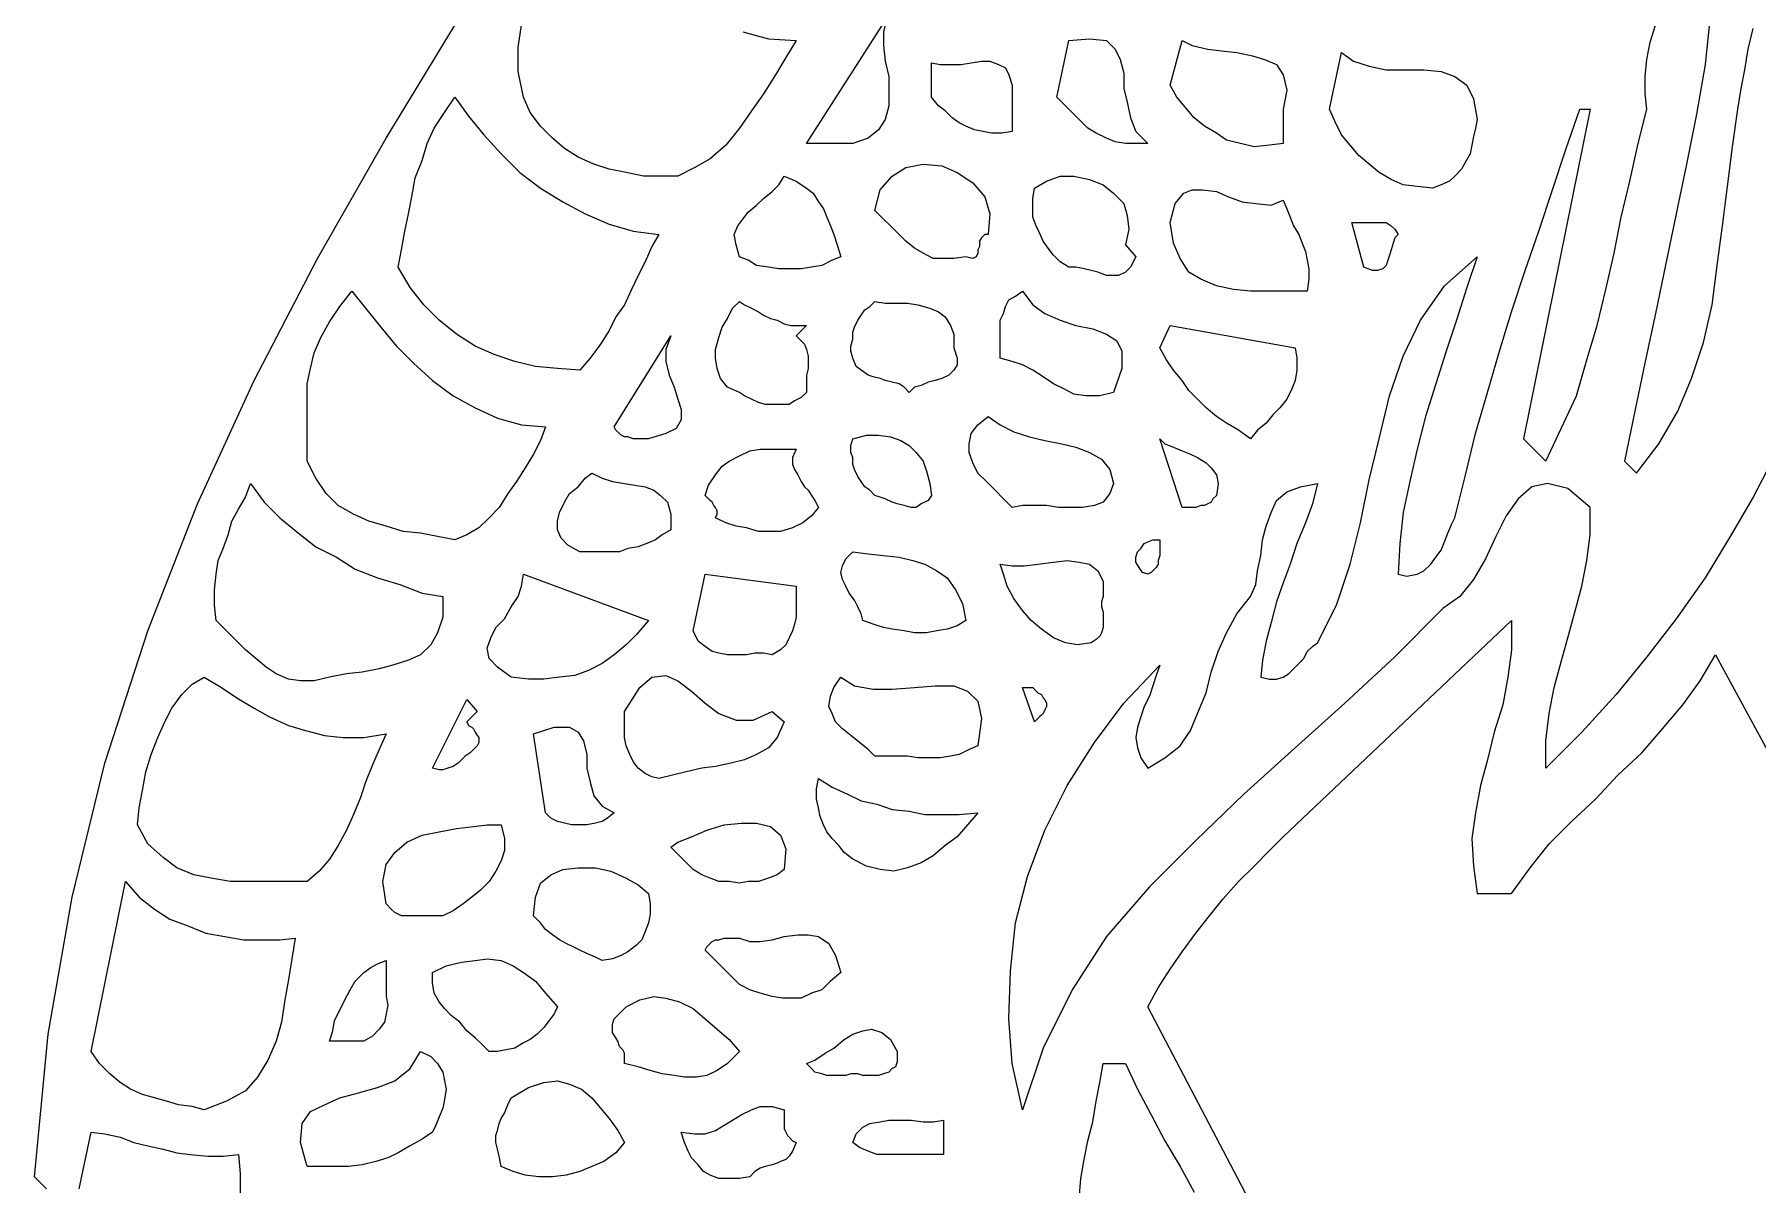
# Model space of a CAD drawing. Extents: x 0.02 to 6.9, y 0.03 to 9.01.
# Drawn here: x 4.675 to 5.679, y 1.657 to 2.328 of the extents above; entities that cross this region are included whole.
import ezdxf

# ---------------------------------------------------------------- set-up
doc = ezdxf.new("R2010")
doc.units = 0
doc.layers.add('1', color=7, linetype='Continuous')

msp = doc.modelspace()

# ---------------------------------------------------------------- linework, layer by layer
msp.add_lwpolyline([(4.682, 1.655), (4.675, 1.662), (4.683, 1.745), (4.697, 1.825), (4.716, 1.903), (4.741, 1.98), (4.77, 2.054), (4.803, 2.126), (4.84, 2.197), (4.88, 2.267), (4.922, 2.336)])
at = {"layer": '1'}
for points in [[(5.119, 2.324), (5.113, 2.314), (5.107, 2.304), (5.1, 2.293), (5.093, 2.283), (5.086, 2.273), (5.078, 2.263), (5.069, 2.255), (5.06, 2.25), (5.05, 2.245), (5.039, 2.245), (5.03, 2.245), (5.02, 2.247), (5.01, 2.249), (5.001, 2.252), (4.992, 2.256), (4.984, 2.261), (4.977, 2.267), (4.97, 2.274), (4.964, 2.282), (4.96, 2.291), (4.957, 2.306), (4.957, 2.32), (4.959, 2.333)], [(5.152, 2.264), (5.125, 2.264), (5.172, 2.337), (5.17, 2.329), (5.17, 2.321), (5.171, 2.312), (5.173, 2.303), (5.173, 2.294), (5.173, 2.286), (5.171, 2.278), (5.167, 2.272), (5.161, 2.267), (5.152, 2.264)], [(5.69, 2.083), (5.677, 2.058), (5.663, 2.034), (5.649, 2.011), (5.632, 1.987), (5.615, 1.965), (5.597, 1.943), (5.577, 1.921), (5.556, 1.9), (5.556, 1.916), (5.558, 1.932), (5.561, 1.947), (5.565, 1.962), (5.569, 1.976), (5.573, 1.991), (5.577, 2.006), (5.58, 2.021), (5.582, 2.036), (5.582, 2.052), (5.569, 2.063), (5.557, 2.066), (5.548, 2.064), (5.54, 2.057), (5.533, 2.047), (5.527, 2.035), (5.521, 2.022), (5.514, 2.01), (5.506, 2), (5.496, 1.993), (5.468, 1.965), (5.439, 1.938), (5.41, 1.912), (5.38, 1.885), (5.352, 1.858), (5.325, 1.831), (5.3, 1.802), (5.28, 1.771), (5.263, 1.737), (5.251, 1.701), (5.245, 1.728), (5.243, 1.754), (5.244, 1.782), (5.247, 1.81), (5.254, 1.837), (5.264, 1.864), (5.277, 1.89), (5.293, 1.915), (5.31, 1.938), (5.331, 1.96), (5.329, 1.954), (5.327, 1.948), (5.325, 1.942), (5.322, 1.936), (5.32, 1.93), (5.318, 1.924), (5.317, 1.918), (5.318, 1.912), (5.32, 1.906), (5.324, 1.9), (5.334, 1.906), (5.343, 1.913), (5.349, 1.922), (5.353, 1.932), (5.358, 1.944), (5.361, 1.956), (5.365, 1.968), (5.37, 1.979), (5.376, 1.99), (5.384, 2), (5.387, 2.007), (5.388, 2.015), (5.39, 2.024), (5.391, 2.033), (5.393, 2.041), (5.396, 2.049), (5.399, 2.056), (5.405, 2.061), (5.413, 2.064), (5.423, 2.066), (5.42, 2.054), (5.416, 2.043), (5.411, 2.031), (5.407, 2.019), (5.403, 2.008), (5.399, 1.997), (5.396, 1.985), (5.393, 1.974), (5.391, 1.963), (5.39, 1.953), (5.395, 1.952), (5.399, 1.952), (5.403, 1.953), (5.406, 1.955), (5.409, 1.958), (5.412, 1.961), (5.415, 1.964), (5.417, 1.968), (5.42, 1.971), (5.423, 1.973), (5.434, 1.995), (5.442, 2.019), (5.448, 2.043), (5.453, 2.068), (5.459, 2.092), (5.465, 2.117), (5.473, 2.14), (5.483, 2.161), (5.497, 2.181), (5.516, 2.198), (5.51, 2.18), (5.504, 2.161), (5.498, 2.143), (5.492, 2.124), (5.486, 2.105), (5.481, 2.086), (5.477, 2.068), (5.473, 2.049), (5.471, 2.031), (5.47, 2.013), (5.475, 2.012), (5.481, 2.013), (5.485, 2.015), (5.489, 2.019), (5.492, 2.023), (5.495, 2.027), (5.497, 2.032), (5.499, 2.037), (5.501, 2.042), (5.503, 2.046), (5.509, 2.07), (5.515, 2.095), (5.522, 2.119), (5.529, 2.143), (5.536, 2.166), (5.544, 2.19), (5.552, 2.213), (5.56, 2.237), (5.568, 2.261), (5.576, 2.284), (5.582, 2.284), (5.543, 2.092), (5.556, 2.079), (5.565, 2.098), (5.574, 2.117), (5.58, 2.138), (5.586, 2.158), (5.591, 2.179), (5.596, 2.2), (5.6, 2.221), (5.605, 2.242), (5.61, 2.264), (5.615, 2.284), (5.614, 2.293), (5.614, 2.303), (5.615, 2.313), (5.617, 2.323), (5.62, 2.333)], [(5.652, 2.34), (5.649, 2.31), (5.644, 2.281), (5.638, 2.252), (5.632, 2.223), (5.626, 2.194), (5.62, 2.165), (5.614, 2.137), (5.608, 2.108), (5.602, 2.079), (5.609, 2.072), (5.622, 2.089), (5.633, 2.108), (5.641, 2.127), (5.648, 2.148), (5.653, 2.17), (5.656, 2.193), (5.659, 2.216), (5.662, 2.239), (5.665, 2.262), (5.668, 2.284), (5.67, 2.296), (5.672, 2.307), (5.674, 2.319), (5.677, 2.331)], [(5.088, 2.329), (5.103, 2.325), (5.119, 2.324)], [(5.324, 2.264), (5.317, 2.264), (5.311, 2.264), (5.305, 2.265), (5.3, 2.267), (5.294, 2.27), (5.289, 2.273), (5.285, 2.277), (5.28, 2.282), (5.276, 2.286), (5.271, 2.291), (5.278, 2.324), (5.29, 2.325), (5.3, 2.324), (5.305, 2.319), (5.308, 2.313), (5.31, 2.305), (5.31, 2.296), (5.312, 2.288), (5.314, 2.279), (5.317, 2.271), (5.324, 2.264)], [(5.403, 2.284), (5.403, 2.264), (5.395, 2.263), (5.386, 2.262), (5.378, 2.264), (5.37, 2.266), (5.364, 2.27), (5.357, 2.274), (5.351, 2.279), (5.346, 2.285), (5.341, 2.291), (5.337, 2.298), (5.344, 2.324), (5.35, 2.321), (5.359, 2.319), (5.367, 2.318), (5.376, 2.317), (5.385, 2.315), (5.392, 2.313), (5.399, 2.31), (5.403, 2.304), (5.405, 2.295), (5.403, 2.284)], [(5.245, 2.298), (5.245, 2.271), (5.239, 2.27), (5.233, 2.27), (5.228, 2.271), (5.223, 2.272), (5.218, 2.274), (5.214, 2.276), (5.21, 2.279), (5.206, 2.283), (5.202, 2.286), (5.198, 2.291), (5.198, 2.311), (5.203, 2.31), (5.209, 2.31), (5.215, 2.31), (5.221, 2.311), (5.227, 2.312), (5.232, 2.312), (5.237, 2.31), (5.241, 2.308), (5.243, 2.304), (5.245, 2.298)], [(5.516, 2.278), (5.515, 2.273), (5.514, 2.268), (5.513, 2.263), (5.512, 2.258), (5.509, 2.253), (5.507, 2.249), (5.503, 2.245), (5.5, 2.242), (5.495, 2.24), (5.49, 2.238), (5.481, 2.239), (5.473, 2.24), (5.466, 2.243), (5.459, 2.247), (5.453, 2.252), (5.447, 2.257), (5.442, 2.263), (5.437, 2.269), (5.433, 2.277), (5.43, 2.284), (5.437, 2.317), (5.444, 2.312), (5.453, 2.309), (5.463, 2.307), (5.474, 2.307), (5.485, 2.307), (5.495, 2.306), (5.503, 2.303), (5.51, 2.298), (5.514, 2.29), (5.516, 2.278)], [(5.039, 2.211), (5.035, 2.204), (5.031, 2.195), (5.027, 2.187), (5.023, 2.179), (5.019, 2.17), (5.014, 2.163), (5.01, 2.155), (5.005, 2.147), (4.999, 2.139), (4.993, 2.132), (4.98, 2.133), (4.967, 2.134), (4.955, 2.137), (4.943, 2.141), (4.932, 2.146), (4.921, 2.153), (4.911, 2.161), (4.902, 2.17), (4.894, 2.18), (4.887, 2.192), (4.889, 2.202), (4.891, 2.213), (4.893, 2.223), (4.895, 2.233), (4.897, 2.244), (4.901, 2.254), (4.904, 2.264), (4.908, 2.273), (4.914, 2.282), (4.92, 2.291), (4.928, 2.28), (4.937, 2.269), (4.947, 2.258), (4.958, 2.247), (4.97, 2.238), (4.983, 2.23), (4.996, 2.223), (5.01, 2.217), (5.024, 2.213), (5.039, 2.211)], [(5.231, 2.211), (5.229, 2.211), (5.227, 2.209), (5.226, 2.207), (5.226, 2.204), (5.225, 2.202), (5.225, 2.2), (5.224, 2.198), (5.222, 2.197), (5.218, 2.198), (5.211, 2.197), (5.204, 2.197), (5.199, 2.197), (5.193, 2.2), (5.188, 2.203), (5.183, 2.207), (5.179, 2.211), (5.174, 2.216), (5.17, 2.22), (5.165, 2.225), (5.168, 2.237), (5.175, 2.245), (5.183, 2.25), (5.193, 2.252), (5.204, 2.251), (5.213, 2.247), (5.222, 2.241), (5.229, 2.233), (5.232, 2.223), (5.231, 2.211)], [(5.145, 2.198), (5.14, 2.196), (5.134, 2.193), (5.128, 2.192), (5.122, 2.191), (5.115, 2.191), (5.109, 2.191), (5.103, 2.192), (5.096, 2.193), (5.091, 2.196), (5.086, 2.198), (5.084, 2.205), (5.083, 2.211), (5.085, 2.216), (5.088, 2.22), (5.091, 2.224), (5.096, 2.228), (5.1, 2.232), (5.105, 2.236), (5.109, 2.24), (5.112, 2.245), (5.119, 2.242), (5.125, 2.238), (5.129, 2.235), (5.132, 2.23), (5.135, 2.226), (5.137, 2.221), (5.139, 2.216), (5.141, 2.211), (5.143, 2.205), (5.145, 2.198)], [(5.311, 2.205), (5.317, 2.198), (5.314, 2.192), (5.311, 2.189), (5.307, 2.187), (5.304, 2.187), (5.3, 2.187), (5.295, 2.189), (5.291, 2.19), (5.287, 2.191), (5.282, 2.192), (5.278, 2.192), (5.273, 2.195), (5.269, 2.199), (5.266, 2.203), (5.263, 2.207), (5.261, 2.212), (5.259, 2.216), (5.257, 2.221), (5.257, 2.227), (5.257, 2.232), (5.258, 2.238), (5.265, 2.242), (5.273, 2.245), (5.281, 2.245), (5.29, 2.243), (5.298, 2.24), (5.304, 2.235), (5.31, 2.229), (5.312, 2.222), (5.313, 2.214), (5.311, 2.205)], [(5.403, 2.231), (5.405, 2.226), (5.407, 2.221), (5.409, 2.216), (5.412, 2.211), (5.414, 2.206), (5.416, 2.201), (5.417, 2.196), (5.418, 2.191), (5.418, 2.185), (5.417, 2.178), (5.406, 2.178), (5.395, 2.178), (5.384, 2.178), (5.374, 2.179), (5.364, 2.181), (5.355, 2.185), (5.348, 2.189), (5.343, 2.197), (5.339, 2.206), (5.337, 2.218), (5.34, 2.229), (5.345, 2.235), (5.35, 2.237), (5.356, 2.237), (5.364, 2.236), (5.371, 2.233), (5.379, 2.23), (5.387, 2.229), (5.396, 2.228), (5.403, 2.231)], [(5.47, 2.211), (5.468, 2.209), (5.467, 2.206), (5.466, 2.202), (5.465, 2.199), (5.464, 2.196), (5.463, 2.193), (5.461, 2.191), (5.458, 2.19), (5.455, 2.19), (5.45, 2.192), (5.443, 2.218), (5.446, 2.218), (5.449, 2.218), (5.452, 2.218), (5.455, 2.218), (5.458, 2.218), (5.461, 2.218), (5.463, 2.218), (5.466, 2.216), (5.468, 2.214), (5.47, 2.211)], [(4.973, 2.099), (4.97, 2.091), (4.966, 2.083), (4.961, 2.075), (4.956, 2.067), (4.951, 2.06), (4.946, 2.052), (4.94, 2.046), (4.934, 2.04), (4.927, 2.036), (4.92, 2.033), (4.91, 2.035), (4.9, 2.037), (4.89, 2.038), (4.88, 2.041), (4.87, 2.044), (4.861, 2.048), (4.852, 2.053), (4.845, 2.06), (4.839, 2.069), (4.834, 2.079), (4.834, 2.092), (4.834, 2.104), (4.834, 2.114), (4.834, 2.124), (4.836, 2.133), (4.838, 2.142), (4.842, 2.151), (4.847, 2.16), (4.853, 2.169), (4.86, 2.178), (4.868, 2.168), (4.877, 2.157), (4.886, 2.146), (4.896, 2.136), (4.907, 2.126), (4.919, 2.117), (4.932, 2.11), (4.945, 2.104), (4.959, 2.1), (4.973, 2.099)], [(5.125, 2.158), (5.119, 2.152), (5.122, 2.149), (5.124, 2.147), (5.125, 2.144), (5.126, 2.14), (5.126, 2.137), (5.126, 2.133), (5.125, 2.129), (5.125, 2.126), (5.125, 2.122), (5.125, 2.119), (5.122, 2.116), (5.118, 2.114), (5.115, 2.112), (5.11, 2.112), (5.105, 2.112), (5.101, 2.112), (5.097, 2.113), (5.093, 2.115), (5.089, 2.117), (5.086, 2.119), (5.079, 2.122), (5.075, 2.127), (5.073, 2.133), (5.072, 2.139), (5.072, 2.144), (5.074, 2.151), (5.076, 2.157), (5.079, 2.162), (5.082, 2.168), (5.086, 2.172), (5.089, 2.17), (5.093, 2.168), (5.097, 2.166), (5.1, 2.164), (5.104, 2.162), (5.108, 2.161), (5.112, 2.159), (5.116, 2.158), (5.121, 2.158), (5.125, 2.158)], [(5.211, 2.145), (5.213, 2.139), (5.213, 2.135), (5.211, 2.132), (5.208, 2.129), (5.204, 2.127), (5.2, 2.126), (5.196, 2.125), (5.192, 2.123), (5.188, 2.122), (5.185, 2.119), (5.182, 2.122), (5.179, 2.124), (5.175, 2.125), (5.171, 2.126), (5.168, 2.127), (5.164, 2.128), (5.161, 2.129), (5.157, 2.132), (5.154, 2.134), (5.152, 2.139), (5.151, 2.143), (5.151, 2.146), (5.152, 2.15), (5.152, 2.154), (5.153, 2.157), (5.155, 2.161), (5.157, 2.164), (5.159, 2.167), (5.162, 2.169), (5.165, 2.172), (5.171, 2.171), (5.177, 2.171), (5.184, 2.171), (5.19, 2.17), (5.197, 2.168), (5.202, 2.166), (5.206, 2.163), (5.209, 2.158), (5.211, 2.153), (5.211, 2.145)], [(5.304, 2.119), (5.296, 2.117), (5.288, 2.117), (5.281, 2.118), (5.275, 2.121), (5.269, 2.124), (5.263, 2.128), (5.257, 2.132), (5.251, 2.135), (5.245, 2.137), (5.238, 2.139), (5.238, 2.143), (5.238, 2.148), (5.238, 2.152), (5.238, 2.157), (5.238, 2.161), (5.24, 2.165), (5.241, 2.169), (5.243, 2.173), (5.247, 2.175), (5.251, 2.178), (5.257, 2.17), (5.264, 2.165), (5.273, 2.161), (5.282, 2.158), (5.292, 2.156), (5.3, 2.153), (5.306, 2.149), (5.309, 2.143), (5.309, 2.133), (5.304, 2.119)], [(5.033, 2.092), (5.03, 2.092), (5.027, 2.092), (5.024, 2.092), (5.021, 2.093), (5.019, 2.093), (5.017, 2.094), (5.016, 2.095), (5.014, 2.097), (5.013, 2.099), (5.046, 2.152), (5.043, 2.144), (5.043, 2.137), (5.045, 2.129), (5.048, 2.122), (5.05, 2.115), (5.052, 2.109), (5.052, 2.103), (5.049, 2.098), (5.043, 2.095), (5.033, 2.092)], [(5.41, 2.145), (5.411, 2.139), (5.411, 2.132), (5.41, 2.126), (5.408, 2.121), (5.405, 2.115), (5.401, 2.11), (5.397, 2.106), (5.393, 2.101), (5.388, 2.097), (5.384, 2.092), (5.377, 2.097), (5.37, 2.101), (5.364, 2.105), (5.358, 2.11), (5.353, 2.115), (5.348, 2.12), (5.344, 2.126), (5.339, 2.132), (5.335, 2.138), (5.331, 2.145), (5.337, 2.158), (5.41, 2.145)], [(5.304, 2.066), (5.302, 2.06), (5.298, 2.055), (5.293, 2.053), (5.286, 2.052), (5.28, 2.052), (5.272, 2.052), (5.265, 2.053), (5.258, 2.053), (5.251, 2.053), (5.245, 2.052), (5.24, 2.057), (5.235, 2.062), (5.23, 2.067), (5.225, 2.072), (5.222, 2.078), (5.22, 2.084), (5.22, 2.089), (5.221, 2.095), (5.225, 2.1), (5.231, 2.105), (5.238, 2.1), (5.246, 2.096), (5.255, 2.093), (5.264, 2.091), (5.274, 2.089), (5.282, 2.087), (5.29, 2.084), (5.297, 2.08), (5.302, 2.074), (5.304, 2.066)], [(5.198, 2.059), (5.196, 2.056), (5.192, 2.054), (5.189, 2.052), (5.186, 2.052), (5.182, 2.053), (5.178, 2.054), (5.175, 2.055), (5.171, 2.057), (5.168, 2.058), (5.165, 2.059), (5.162, 2.062), (5.159, 2.064), (5.157, 2.067), (5.155, 2.07), (5.153, 2.074), (5.152, 2.077), (5.152, 2.081), (5.151, 2.084), (5.151, 2.088), (5.152, 2.092), (5.16, 2.094), (5.167, 2.094), (5.174, 2.093), (5.18, 2.091), (5.185, 2.088), (5.189, 2.084), (5.193, 2.079), (5.195, 2.073), (5.197, 2.066), (5.198, 2.059)], [(5.364, 2.059), (5.362, 2.057), (5.361, 2.055), (5.359, 2.054), (5.357, 2.053), (5.355, 2.053), (5.352, 2.052), (5.35, 2.052), (5.347, 2.052), (5.344, 2.052), (5.331, 2.092), (5.334, 2.089), (5.339, 2.087), (5.344, 2.085), (5.349, 2.083), (5.353, 2.081), (5.358, 2.078), (5.361, 2.075), (5.364, 2.071), (5.365, 2.066), (5.364, 2.059)], [(5.132, 2.052), (5.128, 2.047), (5.123, 2.043), (5.117, 2.04), (5.11, 2.038), (5.104, 2.038), (5.097, 2.038), (5.09, 2.04), (5.084, 2.041), (5.078, 2.043), (5.072, 2.046), (5.073, 2.048), (5.073, 2.05), (5.072, 2.052), (5.071, 2.053), (5.07, 2.055), (5.069, 2.056), (5.067, 2.058), (5.066, 2.059), (5.068, 2.065), (5.072, 2.071), (5.076, 2.076), (5.08, 2.079), (5.086, 2.082), (5.092, 2.085), (5.098, 2.086), (5.105, 2.086), (5.112, 2.086), (5.119, 2.086), (5.117, 2.081), (5.117, 2.077), (5.118, 2.074), (5.12, 2.071), (5.122, 2.067), (5.124, 2.064), (5.126, 2.062), (5.128, 2.059), (5.13, 2.056), (5.132, 2.052)], [(5.046, 2.039), (5.041, 2.036), (5.037, 2.033), (5.032, 2.031), (5.027, 2.029), (5.021, 2.028), (5.016, 2.026), (5.011, 2.026), (5.005, 2.026), (4.999, 2.026), (4.993, 2.026), (4.986, 2.03), (4.982, 2.034), (4.98, 2.039), (4.98, 2.044), (4.981, 2.049), (4.984, 2.055), (4.987, 2.06), (4.992, 2.064), (4.996, 2.069), (5, 2.072), (5.006, 2.069), (5.012, 2.067), (5.019, 2.066), (5.025, 2.065), (5.031, 2.064), (5.036, 2.062), (5.04, 2.059), (5.044, 2.055), (5.046, 2.048), (5.046, 2.039)], [(4.913, 2), (4.913, 1.988), (4.91, 1.979), (4.906, 1.972), (4.9, 1.966), (4.893, 1.963), (4.884, 1.96), (4.876, 1.958), (4.866, 1.956), (4.857, 1.955), (4.847, 1.953), (4.838, 1.951), (4.83, 1.951), (4.823, 1.952), (4.816, 1.955), (4.81, 1.959), (4.804, 1.964), (4.798, 1.969), (4.792, 1.975), (4.787, 1.98), (4.781, 1.986), (4.78, 1.995), (4.78, 2.004), (4.781, 2.013), (4.782, 2.021), (4.785, 2.028), (4.788, 2.036), (4.79, 2.044), (4.794, 2.051), (4.798, 2.058), (4.801, 2.066), (4.809, 2.055), (4.818, 2.046), (4.829, 2.037), (4.839, 2.029), (4.851, 2.023), (4.862, 2.016), (4.875, 2.011), (4.888, 2.007), (4.901, 2.002), (4.913, 2)], [(5.331, 2.033), (5.331, 2.03), (5.331, 2.027), (5.331, 2.024), (5.33, 2.021), (5.33, 2.019), (5.329, 2.017), (5.328, 2.016), (5.326, 2.014), (5.324, 2.013), (5.321, 2.014), (5.319, 2.017), (5.317, 2.02), (5.317, 2.023), (5.318, 2.026), (5.32, 2.028), (5.322, 2.031), (5.324, 2.032), (5.327, 2.033), (5.331, 2.033)], [(5.218, 1.986), (5.213, 1.983), (5.207, 1.981), (5.201, 1.98), (5.195, 1.979), (5.188, 1.979), (5.182, 1.98), (5.175, 1.981), (5.17, 1.982), (5.164, 1.984), (5.158, 1.986), (5.157, 1.99), (5.155, 1.994), (5.153, 1.998), (5.15, 2.002), (5.148, 2.006), (5.146, 2.01), (5.145, 2.014), (5.146, 2.018), (5.148, 2.022), (5.152, 2.026), (5.161, 2.025), (5.17, 2.024), (5.179, 2.023), (5.187, 2.021), (5.194, 2.019), (5.201, 2.015), (5.207, 2.011), (5.212, 2.004), (5.216, 1.996), (5.218, 1.986)], [(5.298, 2), (5.297, 1.997), (5.297, 1.994), (5.298, 1.991), (5.298, 1.988), (5.298, 1.985), (5.298, 1.982), (5.297, 1.979), (5.296, 1.977), (5.294, 1.975), (5.291, 1.973), (5.283, 1.972), (5.276, 1.973), (5.269, 1.976), (5.262, 1.981), (5.256, 1.986), (5.251, 1.992), (5.246, 1.999), (5.242, 2.006), (5.24, 2.013), (5.238, 2.019), (5.245, 2.018), (5.252, 2.018), (5.26, 2.019), (5.269, 2.02), (5.277, 2.021), (5.284, 2.02), (5.29, 2.019), (5.295, 2.015), (5.298, 2.009), (5.298, 2)], [(5.033, 1.986), (5.026, 1.978), (5.02, 1.972), (5.013, 1.966), (5.006, 1.961), (4.998, 1.957), (4.99, 1.954), (4.981, 1.953), (4.972, 1.952), (4.963, 1.952), (4.953, 1.953), (4.945, 1.959), (4.94, 1.964), (4.939, 1.97), (4.941, 1.976), (4.944, 1.982), (4.949, 1.987), (4.953, 1.994), (4.957, 2), (4.959, 2.006), (4.96, 2.013), (5.033, 1.986)], [(5.119, 2.006), (5.119, 2.002), (5.119, 1.997), (5.119, 1.992), (5.119, 1.988), (5.118, 1.984), (5.117, 1.98), (5.115, 1.976), (5.113, 1.972), (5.11, 1.969), (5.105, 1.966), (5.1, 1.967), (5.095, 1.967), (5.09, 1.966), (5.085, 1.966), (5.079, 1.966), (5.074, 1.967), (5.07, 1.968), (5.066, 1.971), (5.062, 1.974), (5.059, 1.98), (5.066, 2.013), (5.119, 2.006)], [(5.408, 1.601), (5.366, 1.681), (5.324, 1.761), (5.33, 1.772), (5.337, 1.783), (5.344, 1.793), (5.352, 1.804), (5.36, 1.814), (5.368, 1.824), (5.377, 1.834), (5.386, 1.843), (5.395, 1.852), (5.403, 1.86), (5.536, 1.986), (5.536, 1.969), (5.534, 1.953), (5.531, 1.937), (5.526, 1.921), (5.522, 1.905), (5.518, 1.89), (5.515, 1.874), (5.513, 1.859), (5.514, 1.843), (5.516, 1.827)], [(5.516, 1.827), (5.536, 1.827), (5.547, 1.842), (5.558, 1.856), (5.571, 1.869), (5.585, 1.882), (5.598, 1.896), (5.612, 1.909), (5.624, 1.923), (5.636, 1.937), (5.646, 1.951), (5.655, 1.966), (5.723, 1.841)], [(4.88, 1.92), (4.876, 1.911), (4.872, 1.902), (4.868, 1.892), (4.865, 1.883), (4.861, 1.873), (4.857, 1.864), (4.852, 1.855), (4.847, 1.847), (4.841, 1.84), (4.834, 1.834), (4.823, 1.834), (4.811, 1.834), (4.8, 1.834), (4.789, 1.834), (4.778, 1.836), (4.768, 1.838), (4.758, 1.842), (4.75, 1.848), (4.741, 1.856), (4.735, 1.867), (4.736, 1.877), (4.738, 1.887), (4.74, 1.898), (4.743, 1.908), (4.747, 1.918), (4.751, 1.927), (4.755, 1.935), (4.761, 1.943), (4.767, 1.949), (4.774, 1.953), (4.784, 1.947), (4.793, 1.941), (4.803, 1.935), (4.812, 1.93), (4.823, 1.925), (4.833, 1.922), (4.844, 1.919), (4.855, 1.918), (4.867, 1.918), (4.88, 1.92)], [(5.112, 1.927), (5.108, 1.918), (5.103, 1.912), (5.096, 1.908), (5.089, 1.905), (5.081, 1.903), (5.072, 1.901), (5.064, 1.9), (5.055, 1.898), (5.047, 1.896), (5.039, 1.894), (5.035, 1.895), (5.031, 1.897), (5.027, 1.9), (5.024, 1.904), (5.022, 1.908), (5.02, 1.913), (5.019, 1.918), (5.019, 1.923), (5.019, 1.928), (5.019, 1.933), (5.028, 1.947), (5.035, 1.953), (5.043, 1.954), (5.05, 1.951), (5.058, 1.945), (5.066, 1.938), (5.074, 1.932), (5.084, 1.928), (5.094, 1.928), (5.105, 1.933), (5.112, 1.927)], [(5.225, 1.913), (5.22, 1.911), (5.214, 1.908), (5.209, 1.907), (5.203, 1.906), (5.197, 1.906), (5.19, 1.906), (5.184, 1.907), (5.177, 1.907), (5.171, 1.907), (5.165, 1.907), (5.161, 1.911), (5.156, 1.915), (5.151, 1.919), (5.146, 1.923), (5.142, 1.927), (5.14, 1.932), (5.138, 1.936), (5.139, 1.942), (5.141, 1.947), (5.145, 1.953), (5.153, 1.948), (5.164, 1.946), (5.175, 1.946), (5.188, 1.947), (5.2, 1.948), (5.211, 1.948), (5.219, 1.945), (5.225, 1.939), (5.227, 1.929), (5.225, 1.913)], [(4.927, 1.927), (4.928, 1.925), (4.93, 1.924), (4.931, 1.923), (4.932, 1.921), (4.933, 1.919), (4.934, 1.918), (4.934, 1.915), (4.933, 1.913), (4.931, 1.911), (4.929, 1.909), (4.926, 1.907), (4.924, 1.905), (4.922, 1.903), (4.919, 1.901), (4.916, 1.9), (4.913, 1.899), (4.911, 1.899), (4.907, 1.9), (4.927, 1.94), (4.933, 1.933), (4.927, 1.927)], [(5.264, 1.94), (5.265, 1.938), (5.265, 1.936), (5.264, 1.934), (5.263, 1.932), (5.262, 1.931), (5.261, 1.93), (5.259, 1.928), (5.258, 1.927), (5.251, 1.947), (5.253, 1.947), (5.255, 1.947), (5.257, 1.947), (5.259, 1.945), (5.26, 1.944), (5.262, 1.943), (5.263, 1.941), (5.264, 1.94)], [(5.013, 1.874), (5.009, 1.871), (5.006, 1.869), (5.002, 1.868), (4.997, 1.867), (4.993, 1.867), (4.988, 1.867), (4.984, 1.868), (4.98, 1.869), (4.976, 1.871), (4.973, 1.874), (4.966, 1.92), (4.978, 1.924), (4.987, 1.924), (4.992, 1.921), (4.995, 1.916), (4.997, 1.908), (4.997, 1.9), (4.999, 1.892), (5.001, 1.884), (5.006, 1.878), (5.013, 1.874)], [(5.225, 1.874), (5.219, 1.867), (5.213, 1.86), (5.206, 1.855), (5.199, 1.849), (5.192, 1.845), (5.184, 1.842), (5.176, 1.84), (5.168, 1.841), (5.16, 1.843), (5.152, 1.847), (5.147, 1.851), (5.144, 1.855), (5.14, 1.859), (5.137, 1.863), (5.135, 1.867), (5.133, 1.872), (5.132, 1.877), (5.131, 1.882), (5.131, 1.888), (5.132, 1.894), (5.14, 1.889), (5.149, 1.885), (5.157, 1.881), (5.166, 1.879), (5.175, 1.876), (5.185, 1.875), (5.194, 1.873), (5.204, 1.873), (5.214, 1.873), (5.225, 1.874)], [(4.947, 1.867), (4.949, 1.859), (4.949, 1.852), (4.947, 1.846), (4.944, 1.84), (4.94, 1.834), (4.935, 1.829), (4.93, 1.825), (4.925, 1.821), (4.919, 1.817), (4.913, 1.814), (4.91, 1.814), (4.906, 1.814), (4.903, 1.814), (4.899, 1.814), (4.895, 1.814), (4.892, 1.814), (4.889, 1.814), (4.885, 1.816), (4.883, 1.818), (4.88, 1.821), (4.878, 1.834), (4.88, 1.844), (4.885, 1.851), (4.892, 1.857), (4.901, 1.861), (4.911, 1.863), (4.921, 1.865), (4.931, 1.866), (4.939, 1.867), (4.947, 1.867)], [(5.112, 1.841), (5.108, 1.838), (5.103, 1.836), (5.097, 1.834), (5.091, 1.834), (5.086, 1.833), (5.08, 1.834), (5.074, 1.834), (5.069, 1.836), (5.064, 1.838), (5.059, 1.841), (5.046, 1.854), (5.05, 1.857), (5.058, 1.86), (5.067, 1.864), (5.077, 1.867), (5.087, 1.868), (5.096, 1.868), (5.104, 1.866), (5.11, 1.861), (5.113, 1.853), (5.112, 1.841)], [(5.033, 1.827), (5.034, 1.821), (5.034, 1.815), (5.033, 1.81), (5.031, 1.805), (5.029, 1.8), (5.026, 1.797), (5.021, 1.793), (5.017, 1.791), (5.012, 1.789), (5.006, 1.788), (5.002, 1.79), (4.997, 1.792), (4.993, 1.794), (4.989, 1.796), (4.985, 1.798), (4.981, 1.8), (4.977, 1.803), (4.973, 1.806), (4.97, 1.81), (4.966, 1.814), (4.967, 1.825), (4.97, 1.833), (4.976, 1.838), (4.983, 1.841), (4.992, 1.842), (5.002, 1.842), (5.011, 1.84), (5.02, 1.836), (5.027, 1.832), (5.033, 1.827)], [(4.827, 1.801), (4.825, 1.789), (4.823, 1.777), (4.821, 1.765), (4.819, 1.752), (4.816, 1.741), (4.811, 1.73), (4.805, 1.72), (4.798, 1.712), (4.787, 1.706), (4.774, 1.701), (4.767, 1.703), (4.759, 1.704), (4.752, 1.706), (4.745, 1.708), (4.738, 1.71), (4.731, 1.713), (4.725, 1.717), (4.719, 1.722), (4.713, 1.728), (4.708, 1.735), (4.728, 1.834), (4.736, 1.825), (4.745, 1.818), (4.754, 1.812), (4.765, 1.808), (4.775, 1.804), (4.786, 1.802), (4.797, 1.8), (4.807, 1.8), (4.818, 1.8), (4.827, 1.801)], [(5.145, 1.781), (5.139, 1.776), (5.134, 1.771), (5.128, 1.769), (5.122, 1.766), (5.117, 1.766), (5.111, 1.766), (5.105, 1.767), (5.098, 1.769), (5.092, 1.771), (5.086, 1.774), (5.066, 1.794), (5.067, 1.796), (5.069, 1.798), (5.07, 1.799), (5.072, 1.8), (5.074, 1.8), (5.077, 1.801), (5.08, 1.801), (5.083, 1.801), (5.086, 1.801), (5.092, 1.799), (5.098, 1.799), (5.105, 1.8), (5.112, 1.802), (5.12, 1.803), (5.126, 1.803), (5.132, 1.802), (5.138, 1.798), (5.142, 1.791), (5.145, 1.781)], [(4.98, 1.761), (4.978, 1.757), (4.975, 1.753), (4.972, 1.749), (4.968, 1.745), (4.964, 1.742), (4.96, 1.74), (4.955, 1.737), (4.95, 1.736), (4.945, 1.735), (4.94, 1.735), (4.936, 1.739), (4.932, 1.743), (4.927, 1.747), (4.923, 1.752), (4.918, 1.756), (4.914, 1.76), (4.911, 1.764), (4.908, 1.769), (4.907, 1.775), (4.907, 1.781), (4.915, 1.785), (4.924, 1.787), (4.932, 1.788), (4.939, 1.789), (4.947, 1.788), (4.954, 1.785), (4.96, 1.781), (4.967, 1.776), (4.973, 1.769), (4.98, 1.761)], [(4.88, 1.788), (4.88, 1.783), (4.88, 1.777), (4.88, 1.772), (4.88, 1.767), (4.881, 1.762), (4.88, 1.757), (4.879, 1.752), (4.876, 1.748), (4.872, 1.744), (4.867, 1.741), (4.847, 1.741), (4.849, 1.747), (4.85, 1.753), (4.853, 1.759), (4.856, 1.765), (4.859, 1.771), (4.862, 1.776), (4.867, 1.781), (4.871, 1.784), (4.875, 1.786), (4.88, 1.788)], [(5.086, 1.735), (5.079, 1.728), (5.073, 1.724), (5.067, 1.721), (5.061, 1.72), (5.054, 1.72), (5.048, 1.721), (5.041, 1.722), (5.034, 1.724), (5.027, 1.726), (5.019, 1.728), (5.019, 1.731), (5.019, 1.734), (5.018, 1.736), (5.016, 1.738), (5.015, 1.741), (5.014, 1.743), (5.012, 1.746), (5.012, 1.748), (5.012, 1.751), (5.013, 1.754), (5.02, 1.761), (5.028, 1.765), (5.036, 1.767), (5.043, 1.766), (5.051, 1.764), (5.059, 1.76), (5.066, 1.754), (5.073, 1.748), (5.08, 1.742), (5.086, 1.735)], [(5.178, 1.735), (5.178, 1.731), (5.178, 1.729), (5.177, 1.726), (5.175, 1.725), (5.173, 1.723), (5.17, 1.722), (5.167, 1.721), (5.164, 1.721), (5.161, 1.721), (5.158, 1.721), (5.155, 1.722), (5.151, 1.722), (5.148, 1.721), (5.144, 1.721), (5.14, 1.721), (5.137, 1.721), (5.134, 1.722), (5.13, 1.723), (5.128, 1.725), (5.125, 1.728), (5.13, 1.73), (5.136, 1.734), (5.141, 1.737), (5.147, 1.742), (5.152, 1.745), (5.158, 1.747), (5.163, 1.748), (5.169, 1.746), (5.174, 1.742), (5.178, 1.735)], [(4.907, 1.688), (4.901, 1.684), (4.894, 1.68), (4.887, 1.676), (4.881, 1.673), (4.874, 1.671), (4.866, 1.669), (4.858, 1.668), (4.85, 1.668), (4.842, 1.668), (4.834, 1.668), (4.83, 1.682), (4.831, 1.693), (4.836, 1.7), (4.844, 1.704), (4.853, 1.708), (4.864, 1.711), (4.875, 1.714), (4.885, 1.718), (4.894, 1.725), (4.9, 1.735), (4.906, 1.732), (4.91, 1.728), (4.913, 1.723), (4.914, 1.718), (4.915, 1.713), (4.914, 1.707), (4.913, 1.702), (4.911, 1.697), (4.909, 1.692), (4.907, 1.688)], [(5.284, 1.649), (5.285, 1.661), (5.287, 1.672), (5.289, 1.683), (5.292, 1.694), (5.294, 1.706), (5.296, 1.717), (5.298, 1.728), (5.311, 1.728)], [(5.311, 1.728), (5.318, 1.713), (5.326, 1.698), (5.334, 1.683), (5.343, 1.668), (5.351, 1.653)], [(5.019, 1.682), (5.014, 1.676), (5.007, 1.671), (5, 1.668), (4.993, 1.665), (4.985, 1.663), (4.977, 1.662), (4.969, 1.662), (4.961, 1.663), (4.954, 1.665), (4.947, 1.668), (4.946, 1.674), (4.945, 1.678), (4.944, 1.682), (4.944, 1.686), (4.945, 1.689), (4.946, 1.693), (4.947, 1.696), (4.949, 1.699), (4.951, 1.704), (4.953, 1.708), (4.963, 1.714), (4.972, 1.717), (4.98, 1.718), (4.987, 1.716), (4.994, 1.713), (5, 1.708), (5.005, 1.702), (5.01, 1.696), (5.015, 1.689), (5.019, 1.682)], [(5.112, 1.701), (5.112, 1.699), (5.112, 1.696), (5.112, 1.693), (5.112, 1.69), (5.113, 1.688), (5.114, 1.686), (5.115, 1.685), (5.117, 1.683), (5.119, 1.682), (5.117, 1.677), (5.115, 1.674), (5.113, 1.672), (5.11, 1.671), (5.108, 1.67), (5.105, 1.669), (5.101, 1.668), (5.098, 1.667), (5.095, 1.665), (5.092, 1.662), (5.086, 1.661), (5.08, 1.661), (5.074, 1.661), (5.069, 1.663), (5.065, 1.665), (5.062, 1.669), (5.058, 1.673), (5.056, 1.677), (5.054, 1.682), (5.052, 1.688), (5.06, 1.687), (5.066, 1.687), (5.072, 1.689), (5.077, 1.692), (5.082, 1.695), (5.087, 1.698), (5.093, 1.701), (5.098, 1.703), (5.105, 1.703), (5.112, 1.701)], [(4.701, 1.655), (4.708, 1.688), (4.716, 1.687), (4.725, 1.685), (4.733, 1.682), (4.741, 1.68), (4.75, 1.678), (4.758, 1.676), (4.766, 1.675), (4.776, 1.674), (4.785, 1.674), (4.794, 1.675)], [(5.205, 1.675), (5.199, 1.675), (5.194, 1.675), (5.188, 1.675), (5.182, 1.675), (5.177, 1.675), (5.171, 1.675), (5.166, 1.675), (5.161, 1.677), (5.156, 1.679), (5.152, 1.682), (5.154, 1.687), (5.158, 1.691), (5.162, 1.693), (5.168, 1.694), (5.173, 1.695), (5.18, 1.695), (5.186, 1.695), (5.193, 1.694), (5.199, 1.694), (5.205, 1.695), (5.205, 1.675)], [(4.794, 1.675), (4.795, 1.664), (4.795, 1.652)]]:
    msp.add_lwpolyline(points, dxfattribs=at)

doc.saveas('drawing.dxf')
